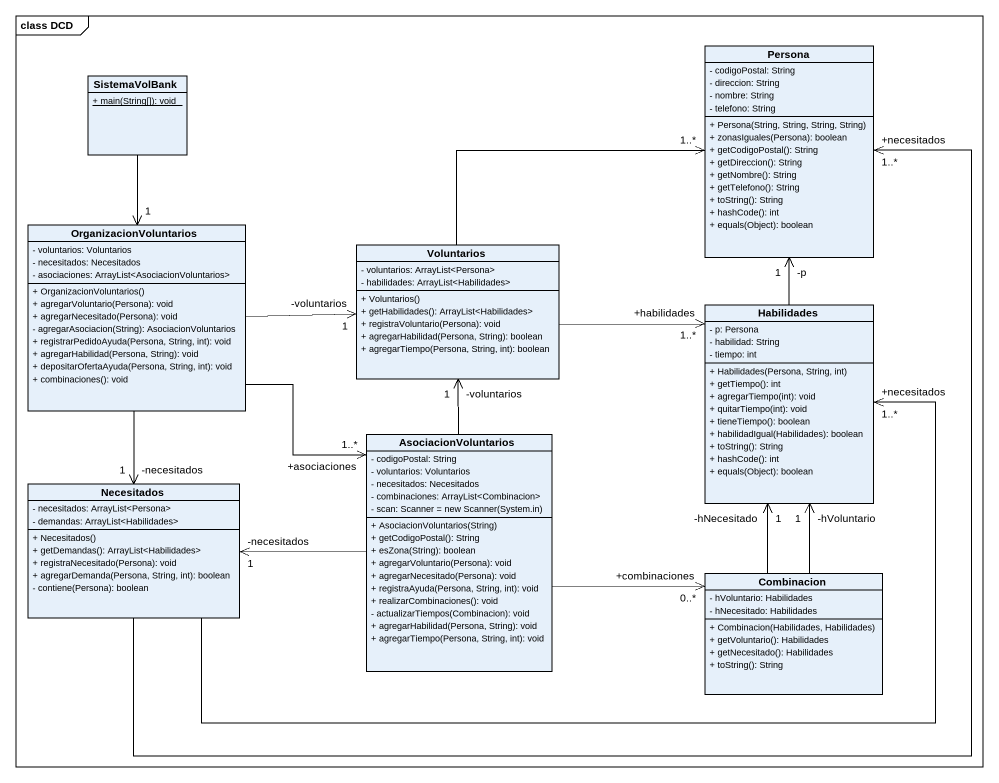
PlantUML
@startuml
mainframe class DCD
hide circle
hide empty members
skinparam classAttributeIconSize 0
class Persona {
  - codigoPostal: String
  - direccion: String
  - nombre: String
  - telefono: String
  + Persona(String, String, String, String)
  + zonasIguales(Persona): boolean
  + getCodigoPostal(): String
  + getDireccion(): String
  + getNombre(): String
  + getTelefono(): String
  + toString(): String
  + hashCode(): int
  + equals(Object): boolean
}
class SistemaVolBank {
  {static} + main(String[]): void
}
class OrganizacionVoluntarios {
  - voluntarios: Voluntarios
  - necesitados: Necesitados
  - asociaciones: ArrayList<AsociacionVoluntarios>
  + OrganizacionVoluntarios()
  + agregarVoluntario(Persona): void
  + agregarNecesitado(Persona): void
  - agregarAsociacion(String): AsociacionVoluntarios
  + registrarPedidoAyuda(Persona, String, int): void
  + agregarHabilidad(Persona, String): void
  + depositarOfertaAyuda(Persona, String, int): void
  + combinaciones(): void
}
class Voluntarios {
  - voluntarios: ArrayList<Persona>
  - habilidades: ArrayList<Habilidades>
  + Voluntarios()
  + getHabilidades(): ArrayList<Habilidades>
  + registraVoluntario(Persona): void
  + agregarHabilidad(Persona, String): boolean
  + agregarTiempo(Persona, String, int): boolean
}
class Habilidades {
  - p: Persona
  - habilidad: String
  - tiempo: int
  + Habilidades(Persona, String, int)
  + getTiempo(): int
  + agregarTiempo(int): void
  + quitarTiempo(int): void
  + tieneTiempo(): boolean
  + habilidadIgual(Habilidades): boolean
  + toString(): String
  + hashCode(): int
  + equals(Object): boolean
}
class AsociacionVoluntarios {
  - codigoPostal: String
  - voluntarios: Voluntarios
  - necesitados: Necesitados
  - combinaciones: ArrayList<Combinacion>
  {field} - scan: Scanner = new Scanner(System.in)
  + AsociacionVoluntarios(String)
  + getCodigoPostal(): String
  + esZona(String): boolean
  + agregarVoluntario(Persona): void
  + agregarNecesitado(Persona): void
  + registraAyuda(Persona, String, int): void
  + realizarCombinaciones(): void
  - actualizarTiempos(Combinacion): void
  + agregarHabilidad(Persona, String): void
  + agregarTiempo(Persona, String, int): void
}
class Necesitados {
  - necesitados: ArrayList<Persona>
  - demandas: ArrayList<Habilidades>
  + Necesitados()
  + getDemandas(): ArrayList<Habilidades>
  + registraNecesitado(Persona): void
  + agregarDemanda(Persona, String, int): boolean
  - contiene(Persona): boolean
}
class Combinacion {
  - hVoluntario: Habilidades
  - hNecesitado: Habilidades
  + Combinacion(Habilidades, Habilidades)
  + getVoluntario(): Habilidades
  + getNecesitado(): Habilidades
  + toString(): String
}
SistemaVolBank --> "1" OrganizacionVoluntarios
OrganizacionVoluntarios -right-> "-voluntarios\n1" Voluntarios
OrganizacionVoluntarios --> "+asociaciones\n1..*" AsociacionVoluntarios
OrganizacionVoluntarios --> "-necesitados\n1" Necesitados
Voluntarios -right-> "1..*" Persona
Voluntarios -right-> "+habilidades\n1..*" Habilidades
Habilidades -up-> "-p\n1" Persona
AsociacionVoluntarios -up-> "-voluntarios\n1" Voluntarios
AsociacionVoluntarios -left-> "-necesitados\n1" Necesitados
AsociacionVoluntarios -right-> "+combinaciones\n0..*" Combinacion
Necesitados -up-> "+necesitados\n1..*" Persona
Necesitados -right-> "+necesitados\n1..*" Habilidades
Combinacion -up-> "-hNecesitado\n1" Habilidades
Combinacion -up-> "-hVoluntario\n1" Habilidades
@enduml
